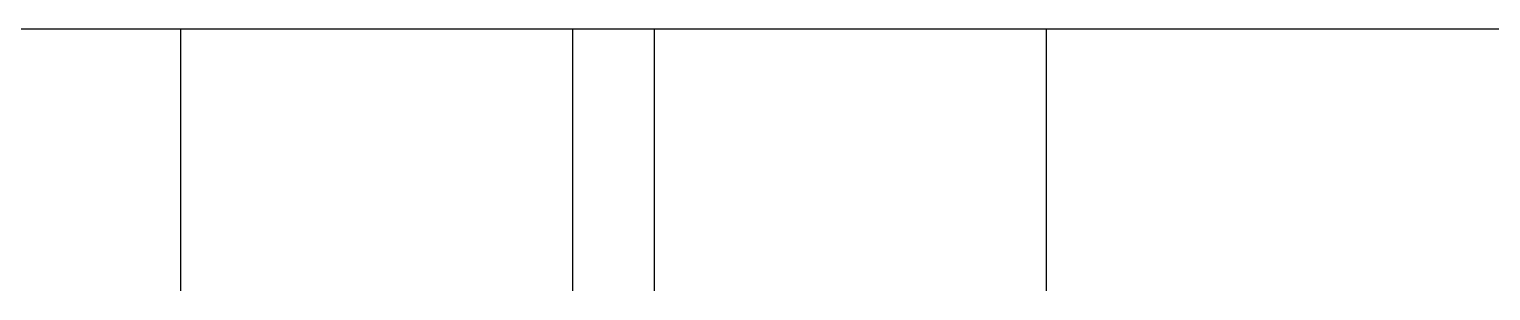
# Model space of a CAD drawing. Extents: x -21 to 15, y 4.3 to 27.3.
# Drawn here: x -2.98 to 5.96, y 12.07 to 13.67 of the extents above; entities that cross this region are included whole.
import ezdxf

# ---------------------------------------------------------------- set-up
doc = ezdxf.new("R2010")
doc.units = 0
doc.header["$LTSCALE"] = 10
doc.layers.get('0').update_dxf_attribs({"linetype": 'CONTINUOUS'})

msp = doc.modelspace()

# ---------------------------------------------------------------- linework, layer by layer
for p, q in [((8.742, 13.6651), (-6.858, 13.6651)), ((-2.058, 13.6651), (-2.058, 12.0651)), ((0.342, 13.6651), (0.342, 12.0651)), ((0.842, 13.6651), (0.842, 12.0651)), ((3.242, 13.6651), (3.242, 12.0651))]:
    msp.add_line(p, q)

doc.saveas('drawing.dxf')
